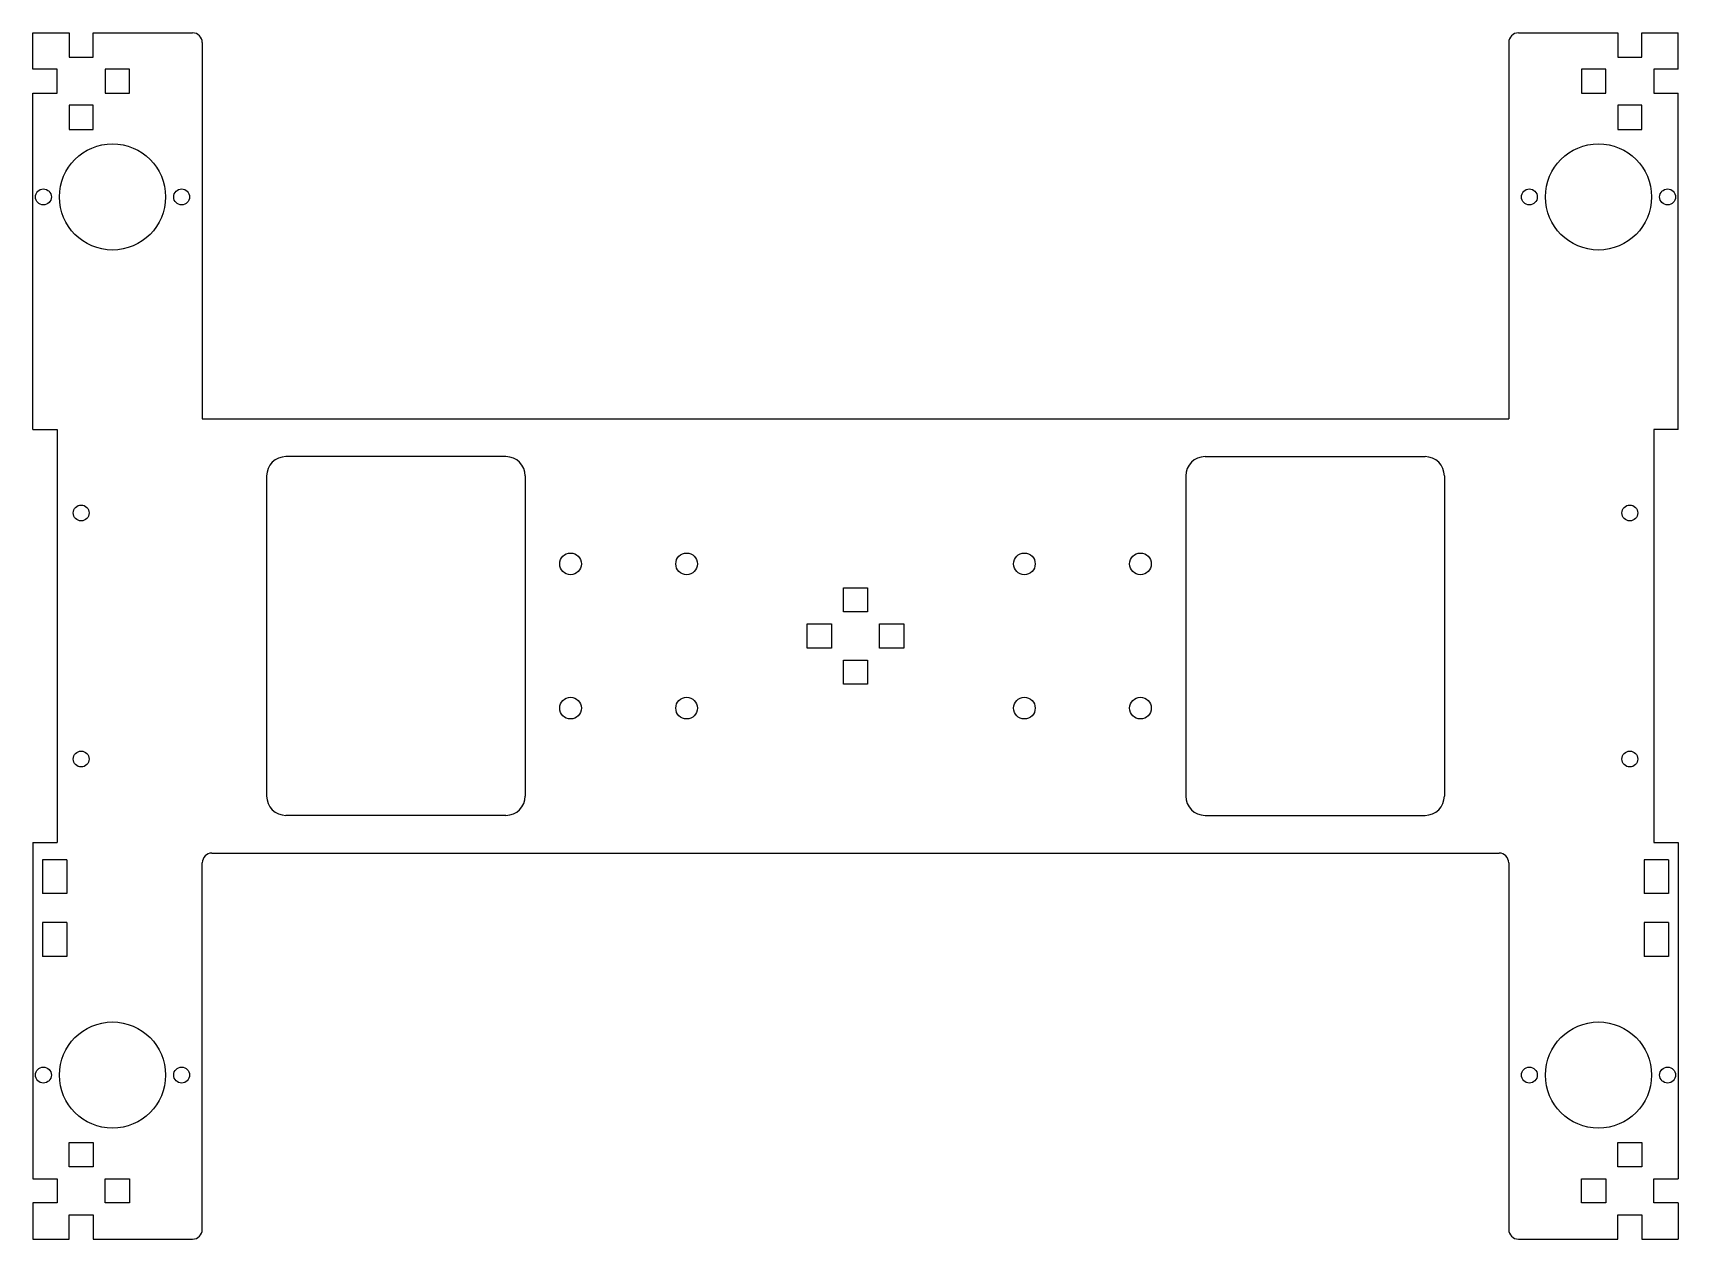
# Model space of a CAD drawing. Header units: millimetres. Extents: x -170 to 170, y -100 to 150.
import ezdxf

# ---------------------------------------------------------------- set-up
doc = ezdxf.new("R2010")
doc.units = ezdxf.units.MM

msp = doc.modelspace()

# ---------------------------------------------------------------- linework, layer by layer
at = {"color": 7, "linetype": 'Continuous', "lineweight": 25}
for p, q in [((-170.5, 142.5), (-170.5, 150)), ((-170.5, 150), (-163, 150)), ((-163, 150), (-163, 145)), ((-158, 145), (-158, 150)), ((-158, 150), (-137.4, 150)), ((-135.4, 148), (-135.4, 70)), ((135.4, 148), (135.4, 70)), ((137.4, 150), (158, 150)), ((158, 150), (158, 145)), ((163, 145), (163, 150)), ((163, 150), (170.5, 150)), ((170.5, 142.5), (170.5, 150)), ((-163, 145), (-158, 145)), ((158, 145), (163, 145)), ((-165.5, 142.5), (-170.5, 142.5)), ((-165.5, 137.5), (-165.5, 142.5)), ((-150.5, 142.5), (-155.5, 142.5)), ((-155.5, 142.5), (-155.5, 137.5)), ((-150.5, 137.5), (-150.5, 142.5)), ((155.5, 142.5), (150.5, 142.5)), ((150.5, 142.5), (150.5, 137.5)), ((155.5, 137.5), (155.5, 142.5)), ((170.5, 142.5), (165.5, 142.5)), ((165.5, 142.5), (165.5, 137.5)), ((-170.5, 67.8), (-170.5, 137.5)), ((-170.5, 137.5), (-165.5, 137.5)), ((-155.5, 137.5), (-150.5, 137.5)), ((150.5, 137.5), (155.5, 137.5)), ((165.5, 137.5), (170.5, 137.5)), ((170.5, 67.8), (170.5, 137.5)), ((-163, 135), (-163, 130)), ((-158, 135), (-163, 135)), ((-158, 130), (-158, 135)), ((163, 135), (158, 135)), ((158, 135), (158, 130)), ((163, 130), (163, 135)), ((-163, 130), (-158, 130)), ((158, 130), (163, 130)), ((-135.4, 70), (135.4, 70)), ((-170.5, 67.8), (-165.5, 67.8)), ((-165.5, 67.8), (-165.5, -17.8)), ((170.5, 67.8), (165.5, 67.8)), ((165.5, 67.8), (165.5, -17.8)), ((-72.46, 62.17), (-118.06, 62.17)), ((72.46, 62.17), (118.06, 62.17)), ((-122.06, 58.17), (-122.06, -8.17)), ((-68.46, 58.17), (-68.46, -8.17)), ((68.46, 58.17), (68.46, -8.17)), ((122.06, 58.17), (122.06, -8.17)), ((-2.5, 35), (2.5, 35)), ((-2.5, 30), (-2.5, 35)), ((2.5, 35), (2.5, 30)), ((-10, 27.5), (-5, 27.5)), ((-10, 22.5), (-10, 27.5)), ((-5, 27.5), (-5, 22.5)), ((2.5, 30), (-2.5, 30)), ((5, 27.5), (10, 27.5)), ((5, 22.5), (5, 27.5)), ((10, 27.5), (10, 22.5)), ((-5, 22.5), (-10, 22.5)), ((10, 22.5), (5, 22.5)), ((-2.5, 20), (2.5, 20)), ((-2.5, 15), (-2.5, 20)), ((2.5, 20), (2.5, 15)), ((2.5, 15), (-2.5, 15)), ((-72.46, -12.17), (-118.06, -12.17)), ((72.46, -12.17), (118.06, -12.17)), ((-170.5, -17.8), (-170.5, -87.5)), ((-170.5, -17.8), (-165.5, -17.8)), ((-133.4, -20), (133.4, -20)), ((165.5, -17.8), (170.5, -17.8)), ((170.5, -17.8), (170.5, -87.5)), ((-163.5, -21.4), (-168.5, -21.4)), ((-168.5, -21.4), (-168.5, -28.4)), ((-163.5, -21.4), (-163.5, -28.4)), ((-135.4, -98), (-135.4, -22)), ((135.4, -22), (135.4, -98)), ((168.5, -21.4), (163.5, -21.4)), ((163.5, -21.4), (163.5, -28.4)), ((168.5, -21.4), (168.5, -28.4)), ((-163.5, -28.4), (-168.5, -28.4)), ((168.5, -28.4), (163.5, -28.4)), ((-163.5, -34.4), (-168.5, -34.4)), ((-168.5, -34.4), (-168.5, -41.4)), ((-163.5, -34.4), (-163.5, -41.4)), ((168.5, -34.4), (163.5, -34.4)), ((163.5, -34.4), (163.5, -41.4)), ((168.5, -34.4), (168.5, -41.4)), ((-163.5, -41.4), (-168.5, -41.4)), ((168.5, -41.4), (163.5, -41.4)), ((-163, -85), (-163, -80)), ((-163, -80), (-158, -80)), ((-158, -80), (-158, -85)), ((158, -80), (163, -80)), ((158, -85), (158, -80)), ((163, -80), (163, -85)), ((-158, -85), (-163, -85)), ((163, -85), (158, -85)), ((-170.5, -87.5), (-165.5, -87.5)), ((-165.5, -87.5), (-165.5, -92.5)), ((-155.5, -87.5), (-150.5, -87.5)), ((-155.5, -92.5), (-155.5, -87.5)), ((-150.5, -87.5), (-150.5, -92.5)), ((150.5, -87.5), (155.5, -87.5)), ((150.5, -92.5), (150.5, -87.5)), ((155.5, -87.5), (155.5, -92.5)), ((165.5, -87.5), (170.5, -87.5)), ((165.5, -92.5), (165.5, -87.5)), ((-170.5, -92.5), (-170.5, -100)), ((-165.5, -92.5), (-170.5, -92.5)), ((-163, -95), (-158, -95)), ((-163, -100), (-163, -95)), ((-158, -95), (-158, -100)), ((-150.5, -92.5), (-155.5, -92.5)), ((155.5, -92.5), (150.5, -92.5)), ((158, -95), (163, -95)), ((158, -100), (158, -95)), ((163, -95), (163, -100)), ((170.5, -92.5), (165.5, -92.5)), ((170.5, -92.5), (170.5, -100)), ((-170.5, -100), (-163, -100)), ((-158, -100), (-137.4, -100)), ((137.4, -100), (158, -100)), ((163, -100), (170.5, -100))]:
    msp.add_line(p, q, dxfattribs=at)
for centre, radius in [((-154, 116), 11), ((154, 116), 11), ((-168.33, 116), 1.65), ((-139.67, 116), 1.65), ((139.67, 116), 1.65), ((168.33, 116), 1.65), ((-160.5, 50.5), 1.65), ((160.5, 50.5), 1.65), ((-59.06, 39.95), 2.25), ((-35, 39.95), 2.25), ((35, 39.95), 2.25), ((59.06, 39.95), 2.25), ((-59.06, 10.05), 2.25), ((-35, 10.05), 2.25), ((35, 10.05), 2.25), ((59.06, 10.05), 2.25), ((-160.5, -0.5), 1.65), ((160.5, -0.5), 1.65), ((-154, -66), 11), ((154, -66), 11), ((-168.33, -66), 1.65), ((-139.67, -66), 1.65), ((139.67, -66), 1.65), ((168.33, -66), 1.65)]:
    msp.add_circle(centre, radius, dxfattribs=at)
for centre, radius, start, end in [((-137.4, 148), 2, 0, 90), ((137.4, 148), 2, 90, 180), ((-118.06, 58.17), 4, 90, 180), ((-72.46, 58.17), 4, 0, 90), ((72.46, 58.17), 4, 90, 180), ((118.06, 58.17), 4, 0, 90), ((-118.06, -8.17), 4, 180, 270), ((-72.46, -8.17), 4, 270, 0), ((72.46, -8.17), 4, 180, 270), ((118.06, -8.17), 4, 270, 0), ((-133.4, -22), 2, 90, 180), ((133.4, -22), 2, 0, 90), ((-137.4, -98), 2, 270, 0), ((137.4, -98), 2, 180, 270)]:
    msp.add_arc(centre, radius, start, end, dxfattribs=at)

doc.saveas('drawing.dxf')
